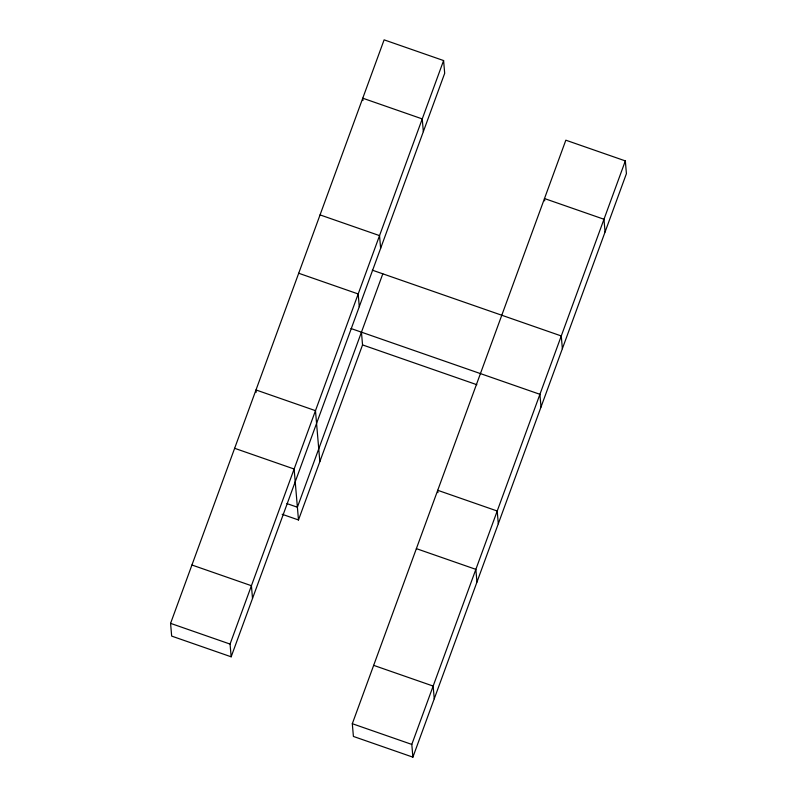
<?xml version="1.0" encoding="UTF-8"?>
<svg xmlns="http://www.w3.org/2000/svg" width="797" height="797" viewBox="0 0 797 797"><rect width="100%" height="100%" fill="white"/><g stroke="black" fill="none" stroke-linecap="round" stroke-linejoin="round"><path stroke-width="1.2" d="M170.578 623.364L384.114 39.85L443.6 60.562L444.686 73.294L231.16 656.808L171.664 636.096L170.578 623.364L230.064 644.076L231.16 656.808M230.064 644.076L443.6 60.562M382.809 273.819L297.391 507.221L286.9 503.574M282.158 514.274L298.486 519.963L362.545 344.912L361.449 332.17M352.314 723.706L565.84 140.192L625.336 160.904L626.422 173.636L412.886 757.15L353.4 736.438L352.314 723.706L411.8 744.418L412.886 757.15M411.8 744.418L625.336 160.904M320.055 214.901L379.541 235.613L380.627 248.355M372.309 270.163L561.277 335.955L562.363 348.697M298.696 273.251L358.192 293.963L359.278 306.706M350.959 328.513L539.918 394.306L541.004 407.048M362.545 344.912L476.855 384.712M234.637 448.303L294.123 469.015L298.486 519.963M416.373 548.645L475.859 569.357L476.945 582.099M191.928 565.003L251.424 585.715L252.51 598.457M373.663 665.356L433.15 686.068L434.245 698.8M605.072 231.997L603.977 219.255L544.49 198.543L544.69 200.864M498.304 523.749L497.208 511.007L437.722 490.294L437.922 492.616M423.337 131.644L422.251 118.912L362.755 98.2L362.954 100.512M319.836 461.612L315.482 410.664L255.996 389.952L256.186 392.273"/></g></svg>
